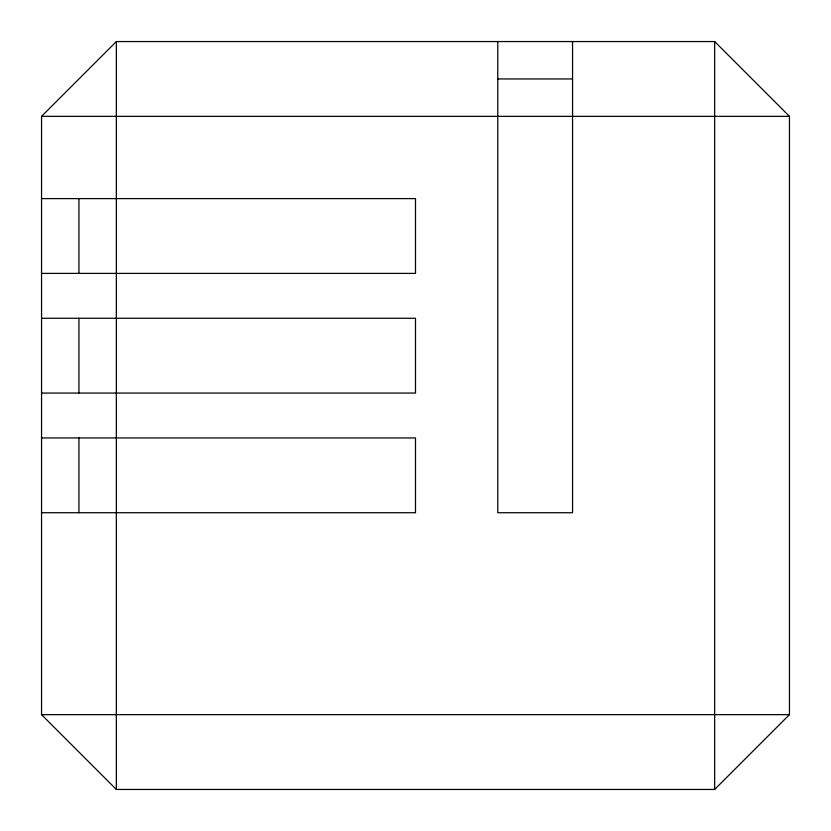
<?xml version="1.0" encoding="UTF-8"?>
<svg xmlns="http://www.w3.org/2000/svg" width="831" height="831" viewBox="0 0 831 831"><rect width="100%" height="100%" fill="white"/><g stroke="black" fill="none" stroke-linecap="round" stroke-linejoin="round"><path stroke-width="1.25" d="M41.55 116.34L116.34 41.55L714.66 41.55L789.45 116.34L789.45 714.66L714.66 789.45L116.34 789.45L41.55 714.66L41.55 116.34L789.45 116.34M497.769 78.945L572.559 78.945M41.55 198.609L415.5 198.609L415.5 273.399L41.55 273.399M41.55 318.273L415.5 318.273L415.5 393.063L41.55 393.063M41.55 437.937L415.5 437.937L415.5 512.727L41.55 512.727M41.55 714.66L789.45 714.66M714.66 41.55L714.66 789.45M572.559 41.55L572.559 512.727L497.769 512.727L497.769 41.55M116.34 41.55L116.34 789.45M78.945 198.609L78.945 273.399M78.945 318.273L78.945 393.063M78.945 437.937L78.945 512.727"/></g></svg>
